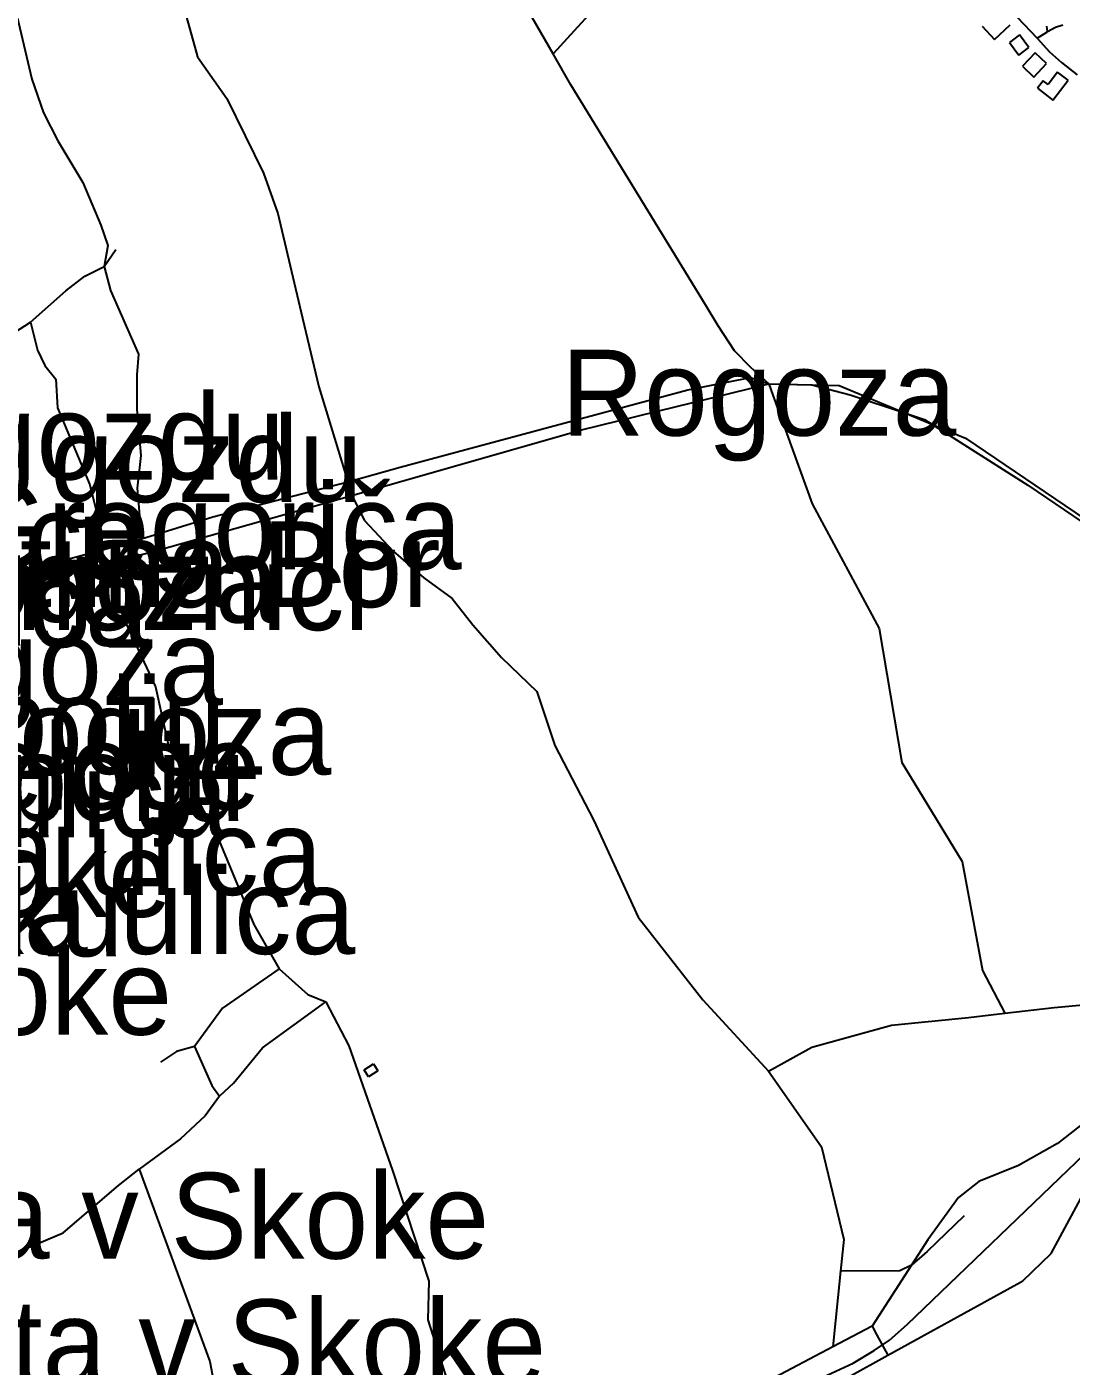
# Model space of a CAD drawing. Extents: x -8864 to 13231, y -7697 to 8949.
# Drawn here: x 36 to 792, y 1805 to 2774 of the extents above; entities that cross this region are included whole.
import ezdxf

# ---------------------------------------------------------------- set-up
doc = ezdxf.new("R2010")
doc.units = 0
for name, color, linetype in [('OSM_BUILDING_YES', 9, 'CONTINUOUS'), ('OSM_HIGHWAY_FOOTWAY', 8, 'CONTINUOUS'), ('OSM_HIGHWAY_PATH', 8, 'CONTINUOUS'), ('OSM_HIGHWAY_RESIDENTIAL', 8, 'CONTINUOUS'), ('OSM_HIGHWAY_SERVICE', 8, 'CONTINUOUS'), ('OSM_HIGHWAY_TERTIARY', 8, 'CONTINUOUS'), ('OSM_HIGHWAY_TRACK', 8, 'CONTINUOUS'), ('OSM_LABELS', 8, 'CONTINUOUS'), ('OSM_WATERWAY_STREAM', 4, 'CONTINUOUS')]:
    doc.layers.add(name, color=color, linetype=linetype)

msp = doc.modelspace()

# ---------------------------------------------------------------- linework, layer by layer
at = {"layer": 'OSM_BUILDING_YES'}
for p, q in [((727.442653, 2774.202225), (736.500847, 2764.483788)), ((736.500847, 2764.483788), (747.825503, 2775.036187)), ((754.571293, 2767.775158), (747.274202, 2762.304368)), ((747.274202, 2762.304368), (754.027648, 2753.286459)), ((761.324739, 2758.74613), (754.571293, 2767.775158)), ((754.027648, 2753.286459), (761.324739, 2758.74613)), ((765.857665, 2754.965503), (756.69993, 2745.258185)), ((774.211417, 2747.092902), (765.857665, 2754.965503)), ((756.69993, 2745.258185), (765.046026, 2737.385585)), ((765.046026, 2737.385585), (774.211417, 2747.092902)), ((771.623362, 2734.650189), (767.549855, 2729.335072)), ((775.275736, 2731.859197), (771.623362, 2734.650189)), ((782.121066, 2740.788149), (775.275736, 2731.859197)), ((778.782628, 2720.739704), (789.693808, 2734.983774)), ((789.693808, 2734.983774), (782.121066, 2740.788149)), ((767.549855, 2729.335072), (778.782628, 2720.739704)), ((280.398193, 2019.411063), (287.220552, 2023.758784)), ((283.552864, 2014.462889), (280.398193, 2019.411063)), ((290.375223, 2018.81061), (283.552864, 2014.462889)), ((287.220552, 2023.758784), (290.375223, 2018.81061))]:
    msp.add_line(p, q, dxfattribs=at)
at = {"layer": 'OSM_HIGHWAY_FOOTWAY'}
for p, q in [((573.124106, 2515.407153), (624.081232, 2514.317442)), ((624.081232, 2514.317442), (672.021513, 2494.302356)), ((672.021513, 2494.302356), (691.20222, 2486.296321)), ((691.20222, 2486.296321), (715.513095, 2476.155343)), ((715.513095, 2476.155343), (808.958741, 2412.874311)), ((647.970975, 1833.993523), (651.117989, 1828.178028)), ((651.117989, 1828.178028), (659.318602, 1813.044398))]:
    msp.add_line(p, q, dxfattribs=at)
at = {"layer": 'OSM_HIGHWAY_PATH'}
for p, q in [((417.075084, 2754.164899), (316.125609, 2928.952204)), ((521.378312, 2868.184177), (417.075084, 2754.164899)), ((150.558975, 2784.876938), (159.762652, 2751.863164)), ((159.762652, 2751.863164), (180.995426, 2721.91837)), ((429.984733, 2731.825838), (417.075084, 2754.164899)), ((527.396689, 2572.539106), (429.984733, 2731.825838)), ((180.995426, 2721.91837), (207.419625, 2667.910994)), ((207.419625, 2667.910994), (217.794817, 2638.677848)), ((217.794817, 2638.677848), (235.857606, 2562.931864)), ((235.857606, 2562.931864), (247.565111, 2513.249971)), ((514.456412, 2511.148387), (559.846922, 2520.188534)), ((559.846922, 2520.188534), (573.124106, 2515.407153)), ((247.565111, 2513.249971), (268.438008, 2444.564865)), ((347.687634, 2466.403548), (514.456412, 2511.148387)), ((573.124106, 2515.407153), (576.102667, 2507.212086)), ((576.102667, 2507.212086), (604.578933, 2428.841902)), ((306.408916, 2455.317414), (347.687634, 2466.403548)), ((268.438008, 2444.564865), (306.408916, 2455.317414)), ((170.857599, 2419.390333), (268.438008, 2444.564865)), ((268.438008, 2444.564865), (271.416569, 2434.768592)), ((604.578933, 2428.841902), (653.047545, 2338.507144)), ((119.226659, 2403.478339), (170.857599, 2419.390333)), ((90.911189, 2395.36111), (119.226659, 2403.478339)), ((-0.214395, 2371.142855), (90.911189, 2395.36111)), ((653.047545, 2338.507144), (669.471743, 2241.600765)), ((669.471743, 2241.600765), (713.016924, 2170.158025)), ((713.016924, 2170.158025), (727.80253, 2091.320822)), ((727.80253, 2091.320822), (744.012333, 2060.330796)), ((252.557455, 2068.726013), (269.303246, 2036.724113)), ((744.012333, 2060.330796), (779.578952, 2064.500606)), ((779.578952, 2064.500606), (803.384468, 2066.60219)), ((661.837745, 2051.735428), (717.771901, 2057.250696)), ((717.771901, 2057.250696), (744.012333, 2060.330796)), ((604.180771, 2035.856792), (661.837745, 2051.735428)), ((157.656985, 2036.34605), (170.145501, 2008.091419)), ((269.303246, 2036.724113), (300.76573, 1946.645103)), ((573.009251, 2018.532623), (604.180771, 2035.856792)), ((170.145501, 2008.091419), (175.581949, 2000.341133)), ((300.76573, 1946.645103), (327.228214, 1866.573636)), ((327.228214, 1866.573636), (326.516116, 1838.685949)), ((326.516116, 1838.685949), (370.872935, 1698.513624))]:
    msp.add_line(p, q, dxfattribs=at)
at = {"layer": 'OSM_HIGHWAY_RESIDENTIAL'}
for p, q in [((732.289514, 2802.568051), (767.274204, 2765.417826)), ((774.242045, 2769.810025), (774.931172, 2770.199207)), ((774.931172, 2770.199207), (780.551387, 2773.357143)), ((780.551387, 2773.357143), (785.819382, 2775.069545)), ((767.274204, 2765.417826), (774.242045, 2769.810025)), ((767.274204, 2765.417826), (776.202229, 2755.476999)), ((776.202229, 2755.476999), (785.068999, 2747.804549)), ((785.068999, 2747.804549), (796.202231, 2738.942314))]:
    msp.add_line(p, q, dxfattribs=at)
at = {"layer": 'OSM_HIGHWAY_SERVICE'}
msp.add_line((774.931172, 2770.199207), (774.287987, 2774.257822), dxfattribs=at)
at = {"layer": 'OSM_HIGHWAY_TERTIARY'}
for p, q in [((437.511534, 2482.248825), (573.124106, 2515.407153)), ((573.124106, 2515.407153), (604.310939, 2514.684386)), ((604.310939, 2514.684386), (631.937282, 2507.634627)), ((631.937282, 2507.634627), (672.021513, 2494.302356)), ((672.021513, 2494.302356), (685.811714, 2489.721125)), ((685.811714, 2489.721125), (691.20222, 2486.296321)), ((271.416569, 2434.768592), (437.511534, 2482.248825)), ((691.20222, 2486.296321), (760.66624, 2442.218652)), ((760.66624, 2442.218652), (800.413564, 2415.353958)), ((130.398177, 2394.905211), (271.416569, 2434.768592)), ((113.897409, 2390.590847), (130.398177, 2394.905211)), ((74.709043, 2380.349795), (91.324665, 2384.697516)), ((91.324665, 2384.697516), (113.897409, 2390.590847)), ((-3.736601, 2359.84545), (74.709043, 2380.349795))]:
    msp.add_line(p, q, dxfattribs=at)
at = {"layer": 'OSM_HIGHWAY_TRACK'}
for p, q in [((29.264934, 2780.996235), (39.977033, 2735.895573)), ((39.977033, 2735.895573), (48.223589, 2711.555003)), ((48.223589, 2711.555003), (58.698322, 2691.273049)), ((58.698322, 2691.273049), (76.761111, 2661.183701)), ((76.761111, 2661.183701), (89.716702, 2630.171436)), ((89.716702, 2630.171436), (94.954069, 2615.649379)), ((94.954069, 2615.649379), (92.2971, 2600.382316)), ((92.2971, 2600.382316), (100.643196, 2612.669355)), ((78.33079, 2593.27696), (92.2971, 2600.382316)), ((92.2971, 2600.382316), (96.776427, 2583.113743)), ((64.418078, 2582.780159), (78.33079, 2593.27696)), ((38.935686, 2560.074155), (64.418078, 2582.780159)), ((96.776427, 2583.113743), (117.151621, 2536.867773)), ((536.63865, 2557.338759), (527.396689, 2572.539106)), ((27.243495, 2552.668573), (38.935686, 2560.074155)), ((38.935686, 2560.074155), (43.889744, 2539.758842)), ((548.338498, 2539.480854), (536.63865, 2557.338759)), ((43.889744, 2539.758842), (49.387448, 2528.661588)), ((560.252742, 2527.371727), (548.338498, 2539.480854)), ((49.387448, 2528.661588), (57.320068, 2518.898673)), ((117.151621, 2536.867773), (115.773366, 2522.03437)), ((57.320068, 2518.898673), (58.537526, 2498.1497)), ((115.773366, 2522.03437), (115.94182, 2496.8376)), ((573.124106, 2515.407153), (560.252742, 2527.371727)), ((58.537526, 2498.1497), (81.852995, 2442.385444)), ((115.94182, 2496.8376), (118.705985, 2463.701512)), ((118.705985, 2463.701512), (116.11793, 2440.06147)), ((81.852995, 2442.385444), (90.398172, 2408.459872)), ((116.11793, 2440.06147), (119.226659, 2403.478339)), ((271.416569, 2434.768592), (280.604931, 2416.732775)), ((280.604931, 2416.732775), (301.332346, 2394.527148)), ((90.398172, 2408.459872), (90.911189, 2395.36111)), ((119.226659, 2403.478339), (113.897409, 2390.590847)), ((90.911189, 2395.36111), (91.324665, 2384.697516)), ((301.332346, 2394.527148), (323.552869, 2375.290426)), ((91.324665, 2384.697516), (106.477806, 2345.656978)), ((323.552869, 2375.290426), (343.951033, 2360.356947)), ((343.951033, 2360.356947), (359.08886, 2341.242539)), ((106.477806, 2345.656978), (129.341515, 2296.375386)), ((359.08886, 2341.242539), (379.823931, 2317.55802)), ((379.823931, 2317.55802), (405.367579, 2293.128494)), ((129.341515, 2296.375386), (138.49925, 2255.021993)), ((405.367579, 2293.128494), (418.32317, 2253.898924)), ((138.49925, 2255.021993), (174.196038, 2188.02705)), ((418.32317, 2253.898924), (446.669268, 2199.680278)), ((446.669268, 2199.680278), (478.721339, 2129.760908)), ((174.196038, 2188.02705), (200.421155, 2124.66818)), ((200.421155, 2124.66818), (218.905078, 2092.443891)), ((478.721339, 2129.760908), (525.352278, 2070.038113)), ((218.905078, 2092.443891), (177.856069, 2063.95575)), ((218.905078, 2092.443891), (239.655463, 2073.885457)), ((239.655463, 2073.885457), (252.557455, 2068.726013)), ((177.856069, 2063.95575), (157.656985, 2036.34605)), ((206.807067, 2035.278579), (252.557455, 2068.726013)), ((525.352278, 2070.038113), (573.009251, 2018.532623)), ((157.656985, 2036.34605), (144.540598, 2032.654379)), ((185.903543, 2009.759343), (206.807067, 2035.278579)), ((144.540598, 2032.654379), (132.970918, 2024.892973)), ((573.009251, 2018.532623), (611.317066, 1963.713524)), ((185.903543, 2009.759343), (175.581949, 2000.341133)), ((175.581949, 2000.341133), (165.336925, 1986.119302)), ((165.336925, 1986.119302), (147.411961, 1969.662453)), ((802.021528, 1981.860536), (781.983241, 1966.170932)), ((147.411961, 1969.662453), (117.534469, 1947.734813)), ((781.983241, 1966.170932), (753.82091, 1950.236699)), ((611.317066, 1963.713524), (627.350758, 1896.707461)), ((102.672293, 1935.925912), (117.534469, 1947.734813)), ((117.534469, 1947.734813), (168.637078, 1808.62996)), ((753.82091, 1950.236699), (725.038365, 1938.750263)), ((725.038365, 1938.750263), (710.428868, 1927.252708)), ((777.519228, 1886.64432), (805.45185, 1938.38332)), ((62.61869, 1901.600038), (102.672293, 1935.925912)), ((710.428868, 1927.252708), (688.24663, 1896.451713)), ((714.54066, 1913.787002), (687.848468, 1888.100974)), ((6.837673, 1878.015594), (62.61869, 1901.600038)), ((627.350758, 1896.707461), (625.015383, 1873.93474)), ((688.24663, 1896.451713), (676.447241, 1878.160147)), ((687.848468, 1888.100974), (676.447241, 1878.160147)), ((756.983238, 1866.940579), (777.519228, 1886.64432)), ((625.015383, 1873.93474), (619.395168, 1819.037805)), ((668.009262, 1874.068174), (625.015383, 1873.93474)), ((676.447241, 1878.160147), (647.970975, 1833.993523)), ((676.447241, 1878.160147), (668.009262, 1874.068174)), ((659.318602, 1813.044398), (755.252763, 1865.984303)), ((755.252763, 1865.984303), (756.983238, 1866.940579)), ((647.970975, 1833.993523), (619.395168, 1819.037805)), ((619.395168, 1819.037805), (572.825484, 1794.619399)), ((630.474801, 1797.132404), (659.318602, 1813.044398)), ((168.637078, 1808.62996), (171.049023, 1795.864782))]:
    msp.add_line(p, q, dxfattribs=at)
at = {"layer": 'OSM_WATERWAY_STREAM'}
for p, q in [((673.315541, 1835.405698), (801.868388, 1958.75423)), ((660.467148, 1823.941501), (673.315541, 1835.405698)), ((649.471741, 1816.51368), (660.467148, 1823.941501)), ((634.096547, 1807.384577), (649.471741, 1816.51368)), ((593.415073, 1788.592634), (634.096547, 1807.384577))]:
    msp.add_line(p, q, dxfattribs=at)

# ---------------------------------------------------------------- texts
at = {"layer": 'OSM_LABELS'}
for s, p in [('Rogoza', (422.983479, 2478.095807)), ('Ob gozdu', (-136.697274, 2446.267864)), ('Ob gozdu', (-80.61573, 2429.968414)), ('Ulica Ilije Gregoriča', (-368.229668, 2381.34915)), ('Nova ulica', (-264.511772, 2373.891281)), ('Gostilna Bor', (-120.898941, 2354.032179)), ('Cesta ob gramoznici', (-471.813193, 2337.42316)), ('Rogoza', (-67.385101, 2342.911332)), ('Nova ulica', (-262.810136, 2326.175626)), ('Krajevna skupnost Rogoza', (-813.274487, 2283.234167)), ('Na polju', (-123.97469, 2240.755147)), ('Rogoza', (-29.283521, 2232.854089)), ('Na Preloge', (-209.559639, 2207.651953)), ('Na polju', (-109.598021, 2199.41897)), ('Haloška ulica', (-311.343578, 2187.579665)), ('Zagorska ulica', (-289.271864, 2145.881958)), ('Cesta v Skoke', (-393.70669, 2130.070159)), ('Cesta ob ribniku', (-493.261923, 2101.595233)), ('Zagorska ulica', (-265.614311, 2103.217973)), ('Cesta v Skoke', (-393.491115, 2044.800506)), ('Cesta v Skoke', (-164.021539, 1882.912042)), ('Cesta v Skoke', (-122.862363, 1791.381149))]:
    msp.add_text(s, height=62.042552, dxfattribs=at).set_placement(p)

doc.saveas('drawing.dxf')
